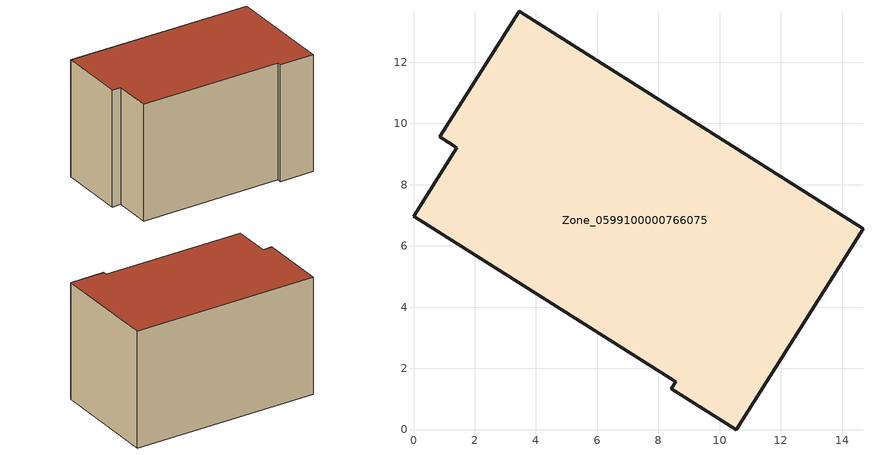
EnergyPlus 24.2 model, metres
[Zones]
Zone_0599100000766075
 floor ground (C_G): 8.42,1.34 8.56,1.56 0,6.97 1.42,9.21 0.85,9.57 3.45,13.66 14.68,6.56 10.54,0 z1.64
 wall outside (C_F): 8.56,1.56 8.42,1.34 10.54,0 14.68,6.56 3.45,13.66 0.85,9.57 1.42,9.21 0,6.97 8.56,1.56 z1.64:10.05
 roof outside (C_R): 3.45,13.66 0.85,9.57 1.42,9.21 0,6.97 8.56,1.56 8.42,1.34 10.54,0 14.68,6.56 z10.05
[BUILDING]
Pand.0599100000766075: North Axis=0; Terrain=City; Loads Convergence Tolerance Value=0.04; Temperature Convergence Tolerance Value=0.4; Solar Distribution=FullExterior; Maximum Number of Warmup Days=25; Minimum Number of Warmup Days=1
[Site:Location]
Rotterdam.The.Hague.AP_ZH_NLD Design_Conditions: Latitude=51.96; Longitude=4.45; Time Zone=1; Elevation=-4.5
[SITE:GROUNDTEMPERATURE:BUILDINGSURFACE]
18, 18, 18, 18, 18, 18, 18, 18, 18, 18, 18, 18
[MATERIAL] Thermal Absorptance=0.9; Solar Absorptance=0.7; Visible Absorptance=0.7
Name | Roughness | Thickness | Conductivity | Density | Specific Heat
G.TI.2006-2014 | MediumSmooth | 0.15 | 0.06 | 540 | 1210
F.TI.2006-2014 | Rough | 0.3 | 0.12 | 1920 | 840
R.TI.2006-2014 | MediumRough | 0.2 | 0.08 | 1500 | 1000
[CONSTRUCTION]
C_G: G.TI.2006-2014
C_F: F.TI.2006-2014
C_R: R.TI.2006-2014
[ZONE]
Zone_0599100000766075: Type=1; Multiplier=1; Ceiling Height=Autocalculate; Volume=Autocalculate; Floor Area=autocalculate; Part of Total Floor Area=Yes
[ZONEINFILTRATION:DESIGNFLOWRATE]
Infil_Zone_0599100000766075: Zone or ZoneList or Space or SpaceList=Zone_0599100000766075; Schedule=AlwaysOn; Design Flow Rate Calculation Method=Flow/Area; Flow Rate per Floor Area=0.0015; Constant Term Coefficient=1; Temperature Term Coefficient=0; Velocity Term Coefficient=0; Velocity Squared Term Coefficient=0
[HVACTEMPLATE:ZONE:IDEALLOADSAIRSYSTEM]
Zone_0599100000766075: Maximum Heating Supply Air Temperature=50; Minimum Cooling Supply Air Temperature=13; Maximum Heating Supply Air Humidity Ratio=0.0156; Minimum Cooling Supply Air Humidity Ratio=0.0077; Heating Limit=NoLimit; Cooling Limit=NoLimit; Dehumidification Control Type=ConstantSensibleHeatRatio; Cooling Sensible Heat Ratio=0.7; Dehumidification Setpoint=60; Humidification Control Type=None; Humidification Setpoint=30; Outdoor Air Method=None; Outdoor Air Flow Rate per Person=0.00944; Outdoor Air Flow Rate per Zone Floor Area=0; Outdoor Air Flow Rate per Zone=0; Demand Controlled Ventilation Type=None; Outdoor Air Economizer Type=NoEconomizer; Heat Recovery Type=None; Sensible Heat Recovery Effectiveness=0.7; Latent Heat Recovery Effectiveness=0.65
[ZONECONTROL:THERMOSTAT]
ThermostatControl_Zone_0599100000766075: Zone or ZoneList=Zone_0599100000766075; Control Type Schedule=DualSetpointControlType; Control 1=Thermostat_Zone_0599100000766075; Temperature Difference Between Cutout And Setpoint=0
[THERMOSTATSETPOINT:DUALSETPOINT]
Thermostat_Zone_0599100000766075: Heating Setpoint Temperature Schedule=HeatingSetpoint_Zone_0599100000766075; Cooling Setpoint Temperature Schedule=CoolingSetpoint_Zone_0599100000766075
[SCHEDULE:COMPACT]
HeatingSetpoint_Zone_0599100000766075: Through: 12/31, For: AllDays, Until: 24:00, 21
CoolingSetpoint_Zone_0599100000766075: Through: 12/31, For: AllDays, Until: 24:00, 24
DualSetpointControlType: Through: 12/31, For: AllDays, Until: 24:00, 4
AlwaysOn: Through: 12/31, For: AllDays, Until: 24:00, 1
